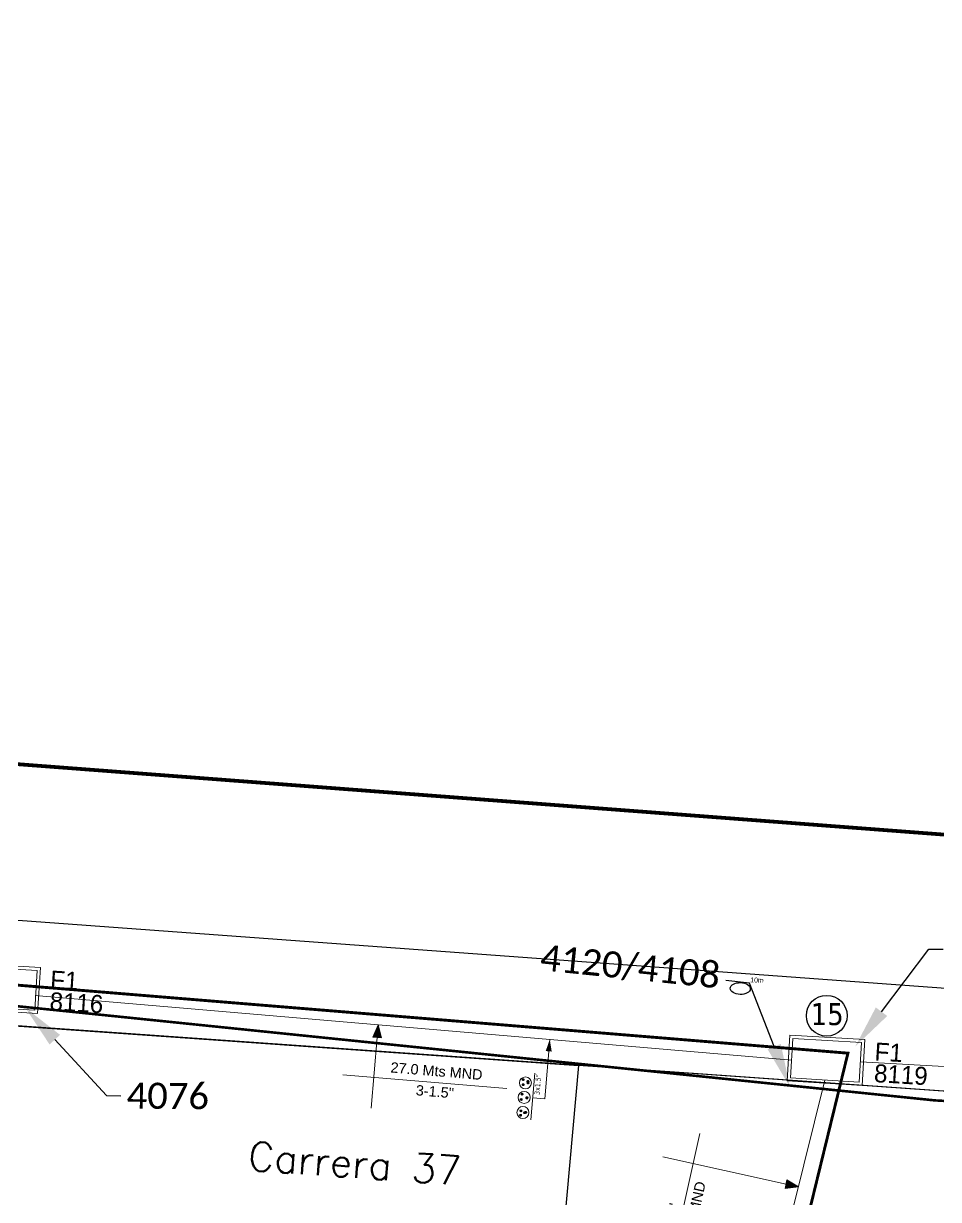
# Model space of a CAD drawing. Header units: millimetres. Extents: x -76.52126 to -76.51707, y 3.41842 to 3.42185.
# Drawn here: x -76.5181576 to -76.5178413, y 3.4202422 to 3.4206487 of the extents above; entities that cross this region are included whole.
import ezdxf
from ezdxf import colors
from ezdxf.entities.mleader import LeaderData, LeaderLine
from ezdxf.enums import TextEntityAlignment as Align
from ezdxf.math import Vec2, Vec3

# ---------------------------------------------------------------- set-up
doc = ezdxf.new("R2010")
doc.units = ezdxf.units.MM
for name, color, linetype in [('ABSCISA 24H', 3, 'Continuous'), ('ABSCISA 48H', 1, 'Continuous'), ('CAM F1 ATP', 30, 'Continuous'), ('CARTOGRAFIA', 252, 'Continuous'), ('COBERTURA CTO', 30, 'Continuous'), ('COBERTURA EMPALME', 2, 'Continuous'), ('DUCTO ATP', 6, 'Continuous'), ('DUCTOS ATP', 30, 'Continuous'), ('DUCTOS TLF', 4, 'Continuous'), ('PUNTO CARTERA', 7, 'Continuous'), ('RESERVA F.O 48', 1, 'Continuous'), ('TEXCALLES', 7, 'Continuous')]:
    doc.layers.add(name, color=color, linetype=linetype)
for name, color, linetype, lineweight in [('CANALIZACION ATP', 30, 'Continuous', 0), ('CB 144 H CAN', 5, 'Continuous', 60), ('CB 24 H CAN', 3, 'Continuous', 60), ('CB 288 H CAN_FEE', 15, 'Continuous', 60), ('CB 48 H CAN', 1, 'Continuous', 60), ('Distancia ATP-CAN', 30, 'Continuous', 20)]:
    doc.layers.add(name, color=color, linetype=linetype, lineweight=lineweight)
doc.styles.add('BOOK', font='BKANT.TTF')
doc.styles.add('Legend', font='calibri.ttf')
doc.styles.add('ROMANS', font='romans.shx', dxfattribs={"height": 1.6})
doc.styles.get("Standard").update_dxf_attribs({"font": 'arial.ttf'})
doc.styles.add('TAHOMA', font='tahoma.ttf')
doc.styles.add('TEXT CENTRAL OLT', font='tahomabd.ttf', dxfattribs={"height": 1})
doc.styles.add('TEXT SCL GRANDES', font='tahoma.ttf', dxfattribs={"height": 14})
doc.linetypes.add('CERCA_LINE', pattern='A,12.7,-5.08,["X",Standard,S=2.54,R=0,X=-2.54,Y=-1.27],-2.08', length=19.86)

# ---------------------------------------------------------------- blocks, each defined once
blk = doc.blocks.new('PUNTO CARTERA')
blk.add_circle((-5.020778246489499e-07, 5.015703301580743e-07), 1.85590673389413e-05)
at = {"style": 'TAHOMA'}
blk.add_attdef('11', (-1.506643124571383e-05, -8.025511332387936e-06), '', height=2e-05, dxfattribs=at)
blk = doc.blocks.new('CAM F1 ATP')
at = {"lineweight": 0}
for points in [[(-1.192587688565254, 0.7294297991320491), (1.191592979244888, 0.7310536243021488), (1.192588702775538, -0.7309174099937081), (-1.191591965965927, -0.7325412342324853)], [(-1.092519604600966, 0.6294979313388467), (1.091661110520363, 0.630985539406538), (1.092520616948605, -0.6309855403378606), (-1.091660097241402, -0.6324731484055519)]]:
    blk.add_lwpolyline(points, close=True, dxfattribs=at)
at = {"lineweight": 0, "style": 'BOOK'}
for tag, p in [('F1', (1.529618541710079, 0.08788507431745529)), ('CODIGO', (1.554148052819073, -0.5989562459290028))]:
    blk.add_attdef(tag, p, '', height=0.5725093120969083, rotation=0.03902316814968912, dxfattribs=at)
blk = doc.blocks.new('*U19')
at = {"layer": 'Distancia ATP-CAN'}
h = blk.add_hatch(color=256, dxfattribs=at)
h.dxf.hatch_style = 1
h.paths.add_polyline_path([(0.006538221694514754, 1.0158188033727), (0.02635002186374757, 0.9543173644867761), (-0.016396207781383, 0.9554122941572213)])
blk.add_lwpolyline([(-0.01639620778138299, 0.9554122941572213), (0.02635002186374757, 0.9543173644867761), (0.006538221694514747, 1.0158188033727)], close=True, dxfattribs=at)
for points in [[(0.004976907041182282, 0.9548648293219985), (-0.003840937524441111, 0.6106147656407771)], [(-0.1499508159328696, 0.7644065190980875), (0.6452837780359657, 0.7440368640634927)]]:
    blk.add_lwpolyline(points, dxfattribs=at)
at = {"layer": 'Distancia ATP-CAN', "linetype": 'CERCA_LINE', "ltscale": 0.5, "flags": 1}
for tag, rotation, p in [('A.D', 358.5327095611982, (0.3042646504388639, 0.9232166501894826)), ('A.C', 358.5327095611982, (0.3027183193836626, 0.8628476382088688)), ('A.T', 354.8594824787784, (0.2754977398819959, 0.4747317219280265))]:
    blk.add_attdef(tag, text='', height=0.02999999999999999, rotation=rotation, dxfattribs=at).set_placement(p, align=Align.CENTER)
at = {"layer": 'Distancia ATP-CAN', "linetype": 'CERCA_LINE', "ltscale": 0.5}
for tag, p in [('TOTAL', (0.3006864127796688, 0.7835216790571141)), ('DUCTOS', (0.2981301544499645, 0.6837249445788267))]:
    blk.add_attdef(tag, text='', height=0.04999999999999999, rotation=358.5327095611982, dxfattribs=at).set_placement(p, align=Align.CENTER)
blk = doc.blocks.new('*U22')
at = {"layer": 'DUCTO ATP'}
h = blk.add_hatch(color=0, dxfattribs=at)
h.dxf.hatch_style = 1
h.paths.add_polyline_path([(2.985141617888664, -0.6042334001163474), (2.385141617888664, -0.4542334001163474), (2.385141617888664, -0.7542334001163474)])
at = {"layer": 'DUCTO ATP', "color": 0, "lineweight": 13, "ltscale": 0.13}
blk.add_lwpolyline([(-1.107376359781028, 0), (1.243818729771647, 0)], dxfattribs=at)
at = {"layer": 'DUCTO ATP', "color": 0, "linetype": 'Continuous', "lineweight": 13}
for points in [[(0.0009702597653813901, -0.6081425711984594), (0.0009702597653813901, 0)], [(2.985141617888664, -0.6042334001163474), (0.0009702597653813901, -0.6081425711984594)]]:
    blk.add_lwpolyline(points, dxfattribs=at)
at = {"layer": 'DUCTO ATP', "lineweight": 5}
for centre in [(-0.7723554384106137, 0.4244526188031159), (-0.01631735676028256, 0.4244526188031159), (0.7147962849189753, 0.4244526188031159)]:
    blk.add_circle(centre, 0.3, dxfattribs=at)
at = {"layer": 'DUCTO ATP', "color": 0, "lineweight": 5}
for centre in [(-0.7723554384106137, 0.4244526188031159), (-0.01631735676028256, 0.4244526188031159), (0.7147962849189753, 0.4244526188031159)]:
    blk.add_circle(centre, 0.3, dxfattribs=at)
at = {"layer": 'CB 144 H CAN', "style": 'TEXT CENTRAL OLT'}
for tag, p in [('1-FO144', (-0.7523556293151444, 0.08189947944828901)), ('2-FO144', (-0.0121723592205365, 0.08223088731481276)), ('3-FO144', (0.7977648562896986, 0.09810537127640373))]:
    blk.add_attdef(tag, text='', height=0.4, dxfattribs=at).set_placement(p, align=Align.CENTER)
at = {"layer": 'CB 24 H CAN', "style": 'TEXT CENTRAL OLT'}
for tag, p in [('1-FO24', (-0.9171541704471409, 0.3247838459023011)), ('2-FO24', (-0.1309397963869423, 0.3588511753707948)), ('3-FO24', (0.6177379512382877, 0.3267974882463953))]:
    blk.add_attdef(tag, text='', height=0.4, dxfattribs=at).set_placement(p, align=Align.CENTER)
at = {"layer": 'CB 288 H CAN_FEE', "style": 'TEXT CENTRAL OLT'}
for tag, p in [('1-FO288', (-0.7780896570322975, 0.1329571390732571)), ('2-FO288', (-0.0380266784135701, 0.08693616394874937)), ('3-FO288', (0.7223768544146827, 0.0909010077268757))]:
    blk.add_attdef(tag, text='', height=0.4, dxfattribs=at).set_placement(p, align=Align.CENTER)
at = {"layer": 'CB 48 H CAN', "style": 'TEXT CENTRAL OLT'}
for tag, p in [('1-FO48', (-0.6977269022283772, 0.3279586819809008)), ('2-FO48', (0.1383467982891893, 0.3407891302691581)), ('3-FO48', (0.8697452194046043, 0.3510047489741837))]:
    blk.add_attdef(tag, text='', height=0.4, dxfattribs=at).set_placement(p, align=Align.CENTER)
at = {"layer": 'DUCTO ATP', "color": 0, "ltscale": 8, "insert": (1.194086944131868, -0.06812105514245559), "char_height": 0.2542719210013433, "attachment_point": 3, "rotation": 0.20251374655088936, "style": 'TEXT SCL GRANDES'}
blk.add_mtext_dynamic_manual_height_columns('3x1.5"', width=0.8196790788800293, gutter_width=32.6684119218409, heights=[0], dxfattribs=at)
at = {"layer": 'DUCTOS TLF', "color": 0}
for tag, p in [('CALLE', (-0.7397207248900486, 0.813274030225382)), ('MEDIO', (-0.01631735676028256, 0.813274030225382)), ('ANDÉN', (0.7474309984395404, 0.813274030225382))]:
    blk.add_attdef(tag, text='', height=0.075, dxfattribs=at).set_placement(p, align=Align.MIDDLE)
blk = doc.blocks.new('*U35')
at = {"layer": 'Distancia ATP-CAN'}
h = blk.add_hatch(color=256, dxfattribs=at)
h.dxf.hatch_style = 1
h.paths.add_polyline_path([(0.01336054472724043, 0.2389677762438638), (0.03317234489647324, 0.3004692151297876), (-0.009573884748657321, 0.2993742854593424)])
for points in [[(0.01179923007390796, 0.2999217502945652), (-0.003840937524441111, 0.9105163975065164)], [(0.1499508159328696, 0.7644065190980882), (-0.6452837780359658, 0.7440368640634932)]]:
    blk.add_lwpolyline(points, dxfattribs=at)
blk.add_lwpolyline([(-0.009573884748657314, 0.2993742854593424), (0.03317234489647324, 0.3004692151297876), (0.01336054472724042, 0.2389677762438638)], close=True, dxfattribs=at)
at = {"layer": 'Distancia ATP-CAN', "linetype": 'CERCA_LINE', "ltscale": 0.5}
for tag, p in [('DUCTOS', (-0.3001068998104722, 0.7728850086850094)), ('TOTAL', (-0.2980577032250543, 0.6729046980033271))]:
    blk.add_attdef(tag, text='', height=0.04999999999999999, rotation=1.467290438801827, dxfattribs=at).set_placement(p, align=Align.CENTER)
at = {"layer": 'Distancia ATP-CAN', "linetype": 'CERCA_LINE', "ltscale": 0.5, "flags": 1}
for tag, rotation, p in [('A.C', 1.467290438801827, (-0.2963985853918675, 0.6129275156445233)), ('A.D', 1.467290438801827, (-0.2942894105395099, 0.552961861338317)), ('A.T', 354.8594824787784, (0.2754977398819959, 0.4747317219280265))]:
    blk.add_attdef(tag, text='', height=0.02999999999999999, rotation=rotation, dxfattribs=at).set_placement(p, align=Align.CENTER)
blk = doc.blocks.new('RESERVA 48')
at = {"layer": 'RESERVA F.O 48', "color": 240, "linetype": 'ByBlock', "lineweight": 30, "true_color": 0xed1f24}
blk.add_ellipse((0, 0), major_axis=(1.155851281713483, 0.0003712607545550343), ratio=0.5873088644412812, dxfattribs=at)
at = {"layer": 'RESERVA F.O 48', "color": 1, "lineweight": 0, "style": 'BOOK'}
blk.add_attdef('RESERVA', (1.129388771834783, 0.7587690510554239), '', height=0.5725093120969081, rotation=0.03902316617520105, dxfattribs=at)

msp = doc.modelspace()

# ---------------------------------------------------------------- linework, layer by layer
at = {"layer": 'CANALIZACION ATP'}
for points in [[(-76.51789194908808, 3.420290321745483), (-76.51815357852604, 3.420312667116571)], [(-76.51786821805935, 3.420289792007997), (-76.51749405393872, 3.420268936558772)], [(-76.51788058276374, 3.420283445568367), (-76.51790587313266, 3.420181173746)]]:
    msp.add_lwpolyline(points, dxfattribs=at)
at = {"layer": 'CARTOGRAFIA'}
for points in [[(-76.51865163800034, 3.421096459133535), (-76.51746180015692, 3.421018200708771), (-76.51742221389799, 3.420995700508341), (-76.51744112812816, 3.420711284140109), (-76.51747171430401, 3.420327866930732), (-76.51747445651057, 3.420316194955943), (-76.51747621435283, 3.420310780857674), (-76.5174816284511, 3.420303538602296), (-76.51748704256391, 3.420298194818882), (-76.5174978004456, 3.420293694784617), (-76.51750862867124, 3.420290952592607), (-76.51865163800034, 3.420374695430494)], [(-76.51748975082086, 3.420254944344036), (-76.51865166030842, 3.420336844996767)]]:
    msp.add_lwpolyline(points, dxfattribs=at)
at = {"layer": 'CB 24 H CAN'}
msp.add_lwpolyline([(-76.5183364352437, 3.420343301338851, 1e-06, 1e-06, 0), (-76.5183364352437, 3.420343301338851, 1e-06, 1e-06, 0), (-76.5183364352437, 3.420343301338851, 1e-06, 1e-06, 0), (-76.51832964946917, 3.420328980059081, 1e-06, 1e-06, 0), (-76.51816608153966, 3.420316797213026, 1e-06, 1e-06, 0), (-76.51787259390522, 3.420292745680749, 1e-06, 1e-06, 0), (-76.51789997866729, 3.420180580905432, 1e-06, 1e-06, 0), (-76.51789997866729, 3.420180580905432, 1e-06, 1e-06, 0), (-76.51789997866729, 3.420180580905432, 1e-06, 1e-06, 0), (-76.51787455465983, 3.420148082491168, 1e-06, 1e-06, 0), (-76.51789304906852, 3.419807156442278, 1e-06, 1e-06, 0), (-76.51789562280122, 3.41978986800372, 1e-06, 1e-06, 0), (-76.51792769530186, 3.419789017886629, 1e-06, 1e-06, 0), (-76.51792769530186, 3.419789017886629, 1e-06, 1e-06, 0), (-76.51792769530186, 3.419789017886629, 1e-06, 1e-06, 0), (-76.51792769530186, 3.419789017886629, 0, 0, 0), (-76.51792769530186, 3.419789017886629, 0, 0, 0), (-76.51792769530186, 3.419789017886629, 0, 0, 0)], format="xyseb", dxfattribs=at)
at = {"layer": 'CB 48 H CAN', "ltscale": 2}
msp.add_lwpolyline([(-76.51833177809014, 3.420326544091765, 8.916348428658831e-07, 8.916348428658831e-07, 0), (-76.51833177809014, 3.420326544091765, 8.916348428658831e-07, 8.916348428658831e-07, 0), (-76.5181813549409, 3.420315337419622, 8.916348428658831e-07, 8.916348428658831e-07, 0), (-76.51817026075572, 3.420310908099674, 8.916348428658831e-07, 8.916348428658831e-07, 0), (-76.51817238941061, 3.42020532595832, 8.916348428658831e-07, 8.916348428658831e-07, 0), (-76.51820200389812, 3.420178209992972, 8.916348428658831e-07, 8.916348428658831e-07, 0), (-76.51821376080365, 3.419952951217327, 8.916348428658831e-07, 8.916348428658831e-07, 0), (-76.51824559900403, 3.419949028922138, 8.916348428658831e-07, 8.916348428658831e-07, 0), (-76.51820906333757, 3.419944295310771, 8.916348428658831e-07, 8.916348428658831e-07, 0), (-76.51819327750756, 3.42017118183767, 8.916348428658831e-07, 8.916348428658831e-07, 0), (-76.51816351445677, 3.420199660971865, 8.916348428658831e-07, 8.916348428658831e-07, 0), (-76.51816285472177, 3.420309302489966, 8.916348428658831e-07, 8.916348428658831e-07, 0), (-76.5178425688288, 3.420276426129084, 8.916348428658831e-07, 8.916348428658831e-07, 0), (-76.51748623383175, 3.420256027254143, 8.916348428658831e-07, 8.916348428658831e-07, 0), (-76.51748623383175, 3.420256027254143, 8.916348428658831e-07, 8.916348428658831e-07, 0), (-76.51748623383175, 3.420256027254143, 8.916348428658831e-07, 8.916348428658831e-07, 0), (-76.51749619072503, 3.420117548412501, 8.916348428658831e-07, 8.916348428658831e-07, 0), (-76.51751834895082, 3.420118808214749, 0, 0, 0)], format="xyseb", dxfattribs=at)
at = {"layer": 'COBERTURA CTO'}
for points in [[(-76.5180565064765, 3.419513542333832), (-76.51826686980017, 3.419507320941429), (-76.51820561505446, 3.420249110916641), (-76.518201666847, 3.42030512340841), (-76.51817217875686, 3.420303044851947), (-76.5181426906667, 3.420300966296393), (-76.51808371448459, 3.420296809184377), (-76.51796576212217, 3.420288494960344), (-76.51797482301589, 3.420187253013294), (-76.51798746264939, 3.420038948008708), (-76.51801713478488, 3.420040776138533), (-76.51802613495528, 3.419914775025402), (-76.51803983021927, 3.419725784943124)], [(-76.51802613495528, 3.419914775025402), (-76.51787130711381, 3.419905754478689), (-76.51779952698888, 3.419919233457561), (-76.51765804563655, 3.419912032798832), (-76.51765354559865, 3.419975033357671), (-76.51764995962475, 3.42003803391651), (-76.51764545958684, 3.420101034468983), (-76.51764095954894, 3.420164035061473), (-76.5176310985691, 3.420229418896609), (-76.5176286095786, 3.420264729759195), (-76.51796576212217, 3.420288494960344), (-76.51797482301589, 3.420187253013294), (-76.51798746264939, 3.420038948008708), (-76.51801711408297, 3.42004106596721), (-76.51802163482279, 3.419977775579694)]]:
    msp.add_lwpolyline(points, close=True, dxfattribs=at)
at = {"layer": 'COBERTURA EMPALME', "const_width": 1.296613031525144e-06}
msp.add_lwpolyline([(-76.52101619773119, 3.419312724169989), (-76.51743469028948, 3.419487717878579), (-76.51737120527802, 3.420332711820861), (-76.51880355113498, 3.420441610424203)], dxfattribs=at)

# ---------------------------------------------------------------- block references
at = {"layer": 'CAM F1 ATP'}
ref = msp.add_blockref('CAM F1 ATP', (-76.51816514687607, 3.420315180165065), dxfattribs=dict(at, xscale=1.087080975999477e-05, yscale=1.087080975999477e-05, zscale=1.087080975999477e-05, rotation=356.4984035814147))
ref.add_attrib('CODIGO', '8116', (-76.5181486812462, 3.420307649305643), dxfattribs={"lineweight": 0, "height": 6.223639817630959e-06, "rotation": 356.5374267475898, "style": 'BOOK'})
ref.add_attrib('F1', 'F1', (-76.51814849137607, 3.420315118174088), dxfattribs={"lineweight": 0, "height": 6.223639817630959e-06, "rotation": 356.5374267475898, "style": 'BOOK'})
ref = msp.add_blockref('CAM F1 ATP', (-76.51788016820196, 3.420290309297521), dxfattribs=dict(at, xscale=1.087080975999477e-05, yscale=1.087080975999477e-05, zscale=1.087080975999477e-05, rotation=356.4984035814147))
ref.add_attrib('CODIGO', '8119', (-76.51786370257209, 3.420282778438099), dxfattribs={"lineweight": 0, "height": 6.223639817630959e-06, "rotation": 356.5374267475898, "style": 'BOOK'})
ref.add_attrib('F1', 'F1', (-76.51786351270195, 3.420290247306544), dxfattribs={"lineweight": 0, "height": 6.223639817630959e-06, "rotation": 356.5374267475898, "style": 'BOOK'})
at = {"layer": 'Distancia ATP-CAN', "xscale": 7.139387753917255e-05, "yscale": 7.139387753917255e-05, "zscale": 7.139387753917255e-05}
for name, p, rotation, values in [('*U19', (-76.51803956749957, 3.420230158074314), 356.7344886963199, {'DUCTOS': '3-1.5"', 'TOTAL': '27.0 Mts MND'}), ('*U35', (-76.51787340952109, 3.420241459011828), 76.04673954679107, {'DUCTOS': '3-1.5"', 'TOTAL': '10.0 Mts MND'})]:
    msp.add_blockref(name, p, dxfattribs=dict(at, rotation=rotation)).add_auto_attribs(values)
at = {"layer": 'DUCTOS ATP', "xscale": 6.915711988802307e-06, "yscale": 6.915711988802307e-06, "zscale": 6.915711988802307e-06, "rotation": 85.1802502374705}
msp.add_blockref('*U22', (-76.51798156987279, 3.420277305172496), dxfattribs=at).add_auto_attribs({'1-FO288': '•', '1-FO144': '•', '1-FO48': '•', '1-FO24': '•', '2-FO288': '•', '2-FO144': '•', '2-FO48': '•', '2-FO24': '•', '3-FO288': '•', '3-FO144': '•', '3-FO48': '•', '3-FO24': '•'})
at = {"layer": 'PUNTO CARTERA', "lineweight": 20}
ref = msp.add_blockref('PUNTO CARTERA', (-76.51787973729132, 3.420305506433399), dxfattribs=dict(at, xscale=0.3794113758997775, yscale=0.3794113758997775, zscale=0.3794113758997775))
ref.add_attrib('11', '15', (-76.51788545366671, 3.420302461463046), dxfattribs={"lineweight": 40, "height": 7.588227517995547e-06, "style": 'TAHOMA'})
at = {"layer": 'RESERVA F.O 48', "xscale": 2.991453189871018e-06, "yscale": 2.991453189871018e-06, "zscale": 2.991453189871018e-06, "rotation": 357.9782860242328}
msp.add_blockref('RESERVA 48', (-76.51790981152746, 3.420315091922539), dxfattribs=at).add_auto_attribs({'RESERVA': '10m'})

# ---------------------------------------------------------------- texts
at = {"layer": 'TEXCALLES', "style": 'ROMANS'}
msp.add_text('Carrera 37', height=1e-05, rotation=355.9799643413448, dxfattribs=at).set_placement((-76.51808015556384, 3.420252258322419))

# ---------------------------------------------------------------- leaders
at = {"layer": 'ABSCISA 24H'}
ml = msp.add_multileader_mtext('Standard', dxfattribs=at)
ml.set_content('4386', color=256, style='Legend')
ml.set_leader_properties()
ml.build(insert=Vec2(0, 0))
ml.multileader.update_dxf_attribs({"text_left_attachment_type": 2, "text_right_attachment_type": 2, "dogleg_length": 0.36, "arrow_head_size": 1.5e-05})
ctx = ml.context
ctx.base_point, ctx.char_height, ctx.arrow_head_size, ctx.landing_gap_size, ctx.plane_origin, ctx.plane_x_axis, ctx.plane_y_axis = Vec3(-76.51783968797952, 3.420328657524843), 9e-06, 1.5e-05, 2.326797930947557e-06, Vec3(-76.5173824238159, 3.420117939817866), Vec3(0.9999624058675028, -0.008671035213614092), Vec3(0.008671035213614092, 0.9999624058675028)
ctx.left_attachment, ctx.right_attachment, ctx.text_align_type = 2, 2, 1
notes = []
notes.append((ctx, [(0, (1, 1, 0), (-76.5178446408074, 3.420328700472603), (0.9999624058675027, -0.00867103521361409), 4.953014079732095e-06, [(0, [(-76.51787002894633, 3.420295109568042)], 0, [])])]))
ctx.mtext.insert, ctx.mtext.text_direction, ctx.mtext.rotation, ctx.mtext.width, ctx.mtext.alignment, ctx.mtext.flow_direction = Vec3(-76.51782339604321, 3.420333127194154), Vec3(0.9999624058675028, -0.008671035213614092), 6.274514163304323, 6.153230769103802e-05, 2, 5
at = {"layer": 'ABSCISA 48H', "ltscale": 2}
ml = msp.add_multileader_mtext('Standard', dxfattribs=at)
ml.set_content('4120/4108', color=256, style='Legend')
ml.set_leader_properties()
ml.build(insert=Vec2(0, 0))
ml.multileader.update_dxf_attribs({"text_left_attachment_type": 2, "text_right_attachment_type": 2, "dogleg_length": 0.36, "arrow_head_size": 1.5e-05})
ctx = ml.context
ctx.base_point, ctx.char_height, ctx.arrow_head_size, ctx.landing_gap_size, ctx.plane_origin, ctx.plane_x_axis, ctx.plane_y_axis = Vec3(-76.51798114525249, 3.420324627120609), 9e-06, 1.5e-05, 2.326797930947557e-06, Vec3(-76.51752773125973, 3.420076654927358), Vec3(0.9948077383089001, -0.1017721170101667), Vec3(0.1017721170101667, 0.9948077383089001)
ctx.left_attachment, ctx.right_attachment, ctx.text_align_type = 2, 2, 1
notes.append((ctx, [(1, (1, 1, 0), (-76.51790662505589, 3.420317003458392), (-0.9948077383089001, 0.1017721170101668), 8.204010157637965e-06, [(0, [(-76.51789266470382, 3.420281068147542)], 0, [])])]))
ctx.mtext.insert, ctx.mtext.text_direction, ctx.mtext.rotation, ctx.mtext.alignment, ctx.mtext.flow_direction = Vec3(-76.51794734900412, 3.42032726244199), Vec3(0.9948077383089001, -0.1017721170101667), 6.181236681034187, 2, 5
ml = msp.add_multileader_mtext('Standard', dxfattribs=at)
ml.set_content('4076', color=256, style='Legend')
ml.set_leader_properties()
ml.build(insert=Vec2(0, 0))
ml.multileader.update_dxf_attribs({"text_left_attachment_type": 2, "text_right_attachment_type": 2, "dogleg_length": 0.36, "arrow_head_size": 1.5e-05})
ctx = ml.context
ctx.base_point, ctx.char_height, ctx.arrow_head_size, ctx.landing_gap_size, ctx.plane_origin, ctx.plane_x_axis, ctx.plane_y_axis = Vec3(-76.51812394118565, 3.420278017554345), 9e-06, 1.5e-05, 2.326797930947557e-06, Vec3(-76.51767233305782, 3.420128825739486), Vec3(0.9999624058675028, -0.008671035213614092), Vec3(0.008671035213614092, 0.9999624058675028)
ctx.left_attachment, ctx.right_attachment, ctx.text_align_type = 2, 2, 1
notes.append((ctx, [(0, (1, 1, 0), (-76.51812889401353, 3.420278060502104), (0.9999624058675027, -0.008671035213614089), 4.953014079732097e-06, [(0, [(-76.51815692937357, 3.420308439846257)], 0, [])])]))
ctx.mtext.insert, ctx.mtext.text_direction, ctx.mtext.rotation, ctx.mtext.width, ctx.mtext.alignment, ctx.mtext.flow_direction = Vec3(-76.51810764924934, 3.420282487223655), Vec3(0.9999624058675028, -0.008671035213614092), 6.274514163304323, 6.153230769103802e-05, 2, 5
for ctx, leaders in notes:
    for number, flags, end, landing, length, lines in leaders:
        leader = LeaderData()
        leader.index, (leader.has_last_leader_line, leader.has_dogleg_vector, leader.attachment_direction) = number, flags
        leader.last_leader_point, leader.dogleg_vector, leader.dogleg_length = Vec3(end), Vec3(landing), length
        for number, points, colour, breaks in lines:
            line = LeaderLine()
            line.index, line.vertices, line.color, line.breaks = number, Vec3.list(points), colors.encode_raw_color(colour), breaks
            leader.lines.append(line)
        ctx.leaders.append(leader)

doc.saveas('drawing.dxf')
